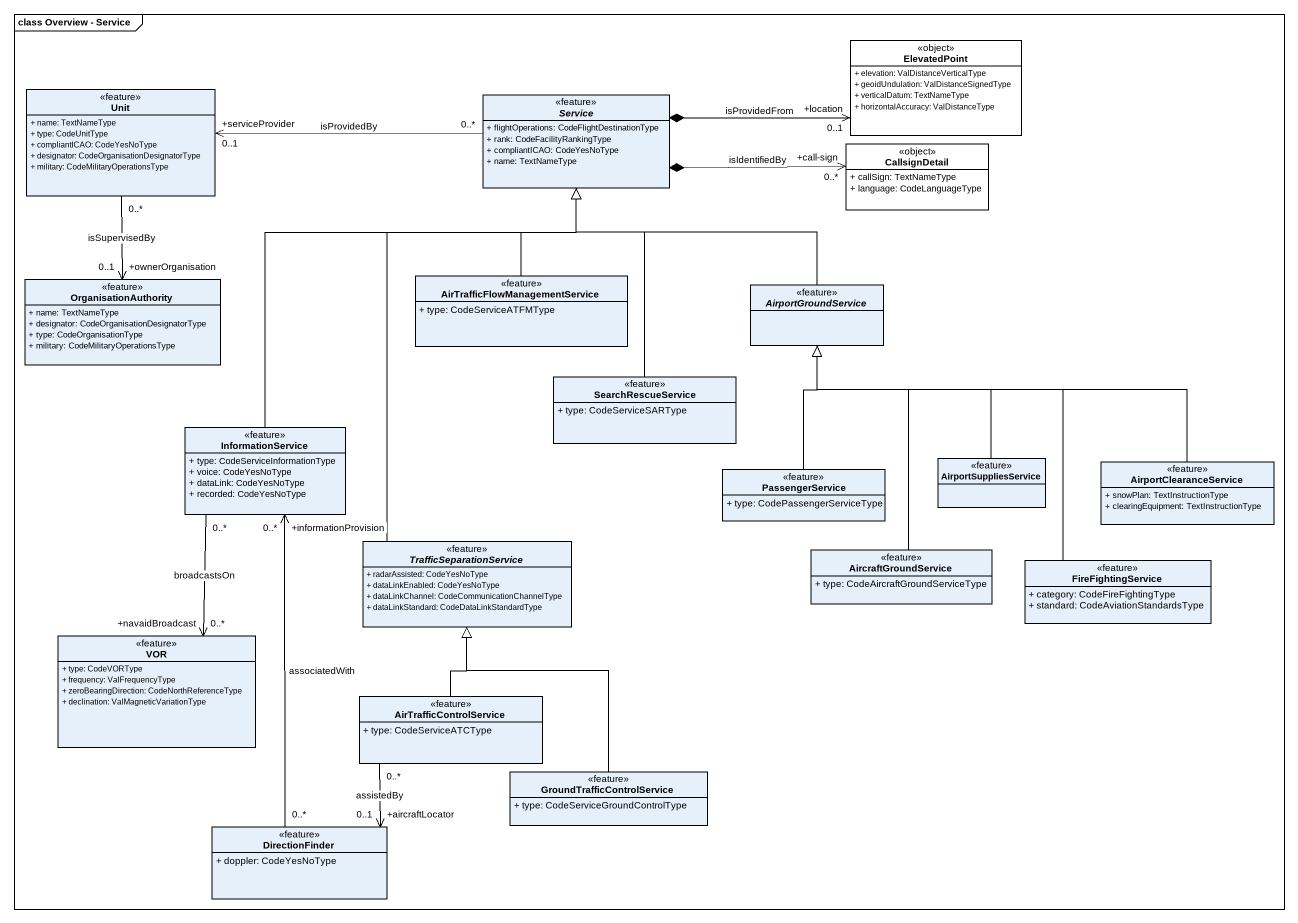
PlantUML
@startuml
mainframe class Overview - Service
hide circle
hide empty members
skinparam classAttributeIconSize 0
class ElevatedPoint <<object>> #FFFFFF {
  + elevation: ValDistanceVerticalType
  + geoidUndulation: ValDistanceSignedType
  + verticalDatum: TextNameType
  + horizontalAccuracy: ValDistanceType
}
class Unit <<feature>> {
  + name: TextNameType
  + type: CodeUnitType
  + compliantICAO: CodeYesNoType
  + designator: CodeOrganisationDesignatorType
  + military: CodeMilitaryOperationsType
}
abstract class Service <<feature>> {
  + flightOperations: CodeFlightDestinationType
  + rank: CodeFacilityRankingType
  + compliantICAO: CodeYesNoType
  + name: TextNameType
}
class CallsignDetail <<object>> #FFFFFF {
  + callSign: TextNameType
  + language: CodeLanguageType
}
class "AirTrafficFlowManagementService" as AirTrafficFlowManagementServ <<feature>> {
  + type: CodeServiceATFMType
}
class OrganisationAuthority <<feature>> {
  + name: TextNameType
  + designator: CodeOrganisationDesignatorType
  + type: CodeOrganisationType
  + military: CodeMilitaryOperationsType
}
abstract class AirportGroundService <<feature>>
class SearchRescueService <<feature>> {
  + type: CodeServiceSARType
}
class InformationService <<feature>> {
  + type: CodeServiceInformationType
  + voice: CodeYesNoType
  + dataLink: CodeYesNoType
  + recorded: CodeYesNoType
}
class PassengerService <<feature>> {
  + type: CodePassengerServiceType
}
class AirportSuppliesService <<feature>>
class AirportClearanceService <<feature>> {
  + snowPlan: TextInstructionType
  + clearingEquipment: TextInstructionType
}
abstract class TrafficSeparationService <<feature>> {
  + radarAssisted: CodeYesNoType
  + dataLinkEnabled: CodeYesNoType
  + dataLinkChannel: CodeCommunicationChannelType
  + dataLinkStandard: CodeDataLinkStandardType
}
class AircraftGroundService <<feature>> {
  + type: CodeAircraftGroundServiceType
}
class FireFightingService <<feature>> {
  + category: CodeFireFightingType
  + standard: CodeAviationStandardsType
}
class VOR <<feature>> {
  + type: CodeVORType
  + frequency: ValFrequencyType
  + zeroBearingDirection: CodeNorthReferenceType
  + declination: ValMagneticVariationType
}
class AirTrafficControlService <<feature>> {
  + type: CodeServiceATCType
}
class GroundTrafficControlService <<feature>> {
  + type: CodeServiceGroundControlType
}
class DirectionFinder <<feature>> {
  + doppler: CodeYesNoType
}
Unit "0..*" --> "+ownerOrganisation\n0..1" OrganisationAuthority : isSupervisedBy
Service *-right-> "+location\n0..1" ElevatedPoint : isProvidedFrom
Service "0..*" -left-> "+serviceProvider\n0..1" Unit : isProvidedBy
Service *-right-> "+call-sign\n0..*" CallsignDetail : isIdentifiedBy
AirTrafficFlowManagementServ -up-|> Service
AirportGroundService -up-|> Service
SearchRescueService -up-|> Service
InformationService -up-|> Service
InformationService "0..*" --> "+navaidBroadcast\n0..*" VOR : broadcastsOn
PassengerService -up-|> AirportGroundService
AirportSuppliesService -up-|> AirportGroundService
AirportClearanceService -left-|> AirportGroundService
TrafficSeparationService -up-|> Service
AircraftGroundService -up-|> AirportGroundService
FireFightingService -up-|> AirportGroundService
AirTrafficControlService -up-|> TrafficSeparationService
AirTrafficControlService "0..*" --> "+aircraftLocator\n0..1" DirectionFinder : assistedBy
GroundTrafficControlService -up-|> TrafficSeparationService
DirectionFinder "0..*" -up-> "+informationProvision\n0..*" InformationService : associatedWith
@enduml
